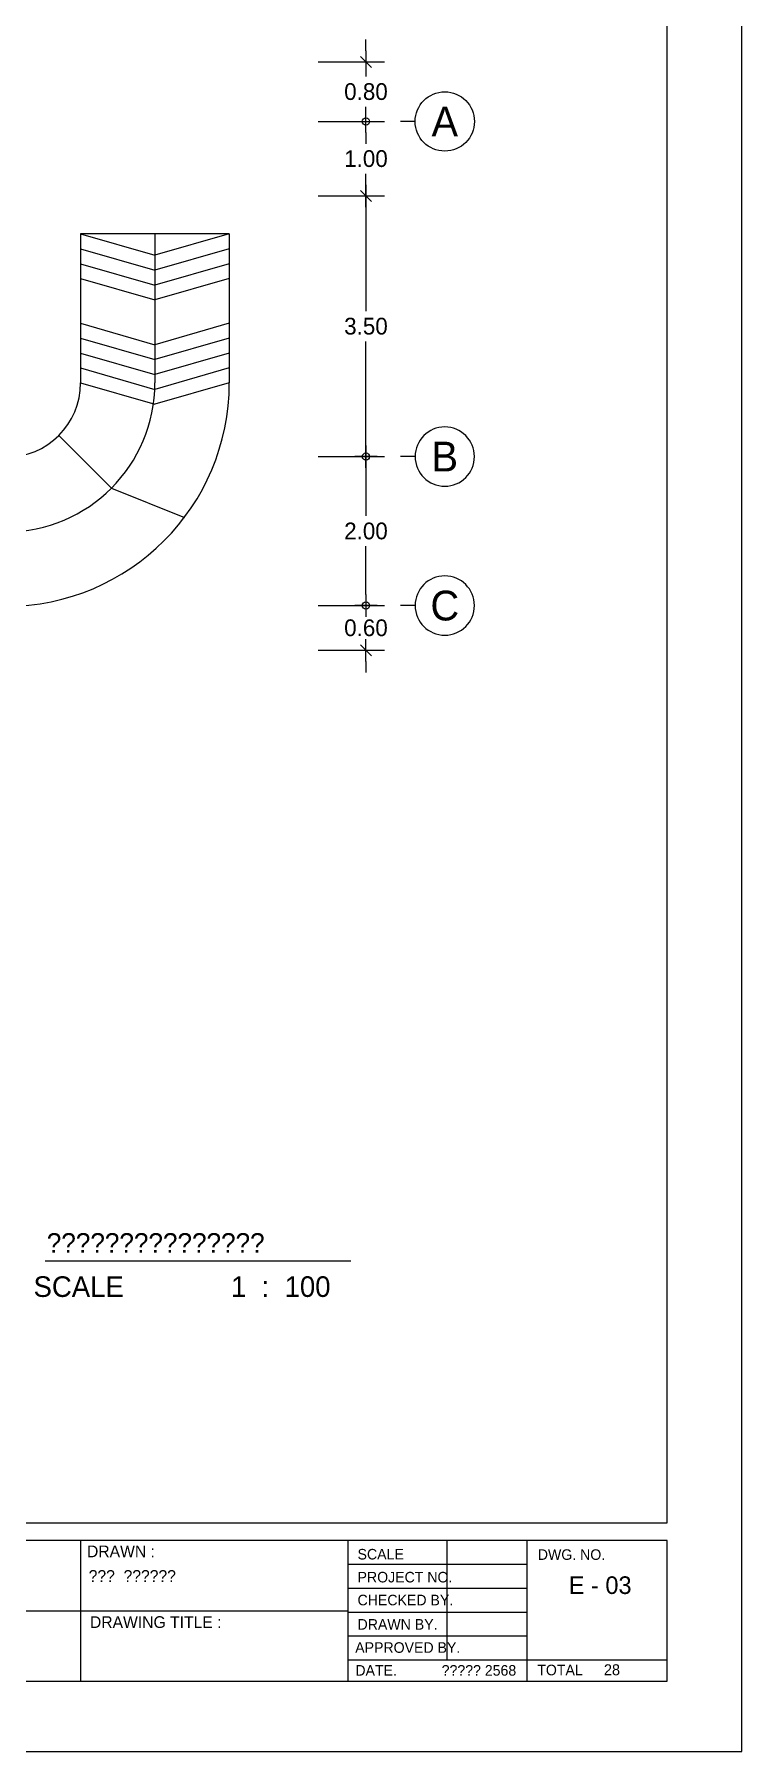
# Model space of a CAD drawing. Header units: inches. Extents: x -1366 to 1207, y -585 to 2554.
# Drawn here: x 690.33 to 699.84, y 1981.45 to 2004.51 of the extents above; entities that cross this region are included whole.
import ezdxf
from ezdxf.enums import TextEntityAlignment as Align

# ---------------------------------------------------------------- set-up
doc = ezdxf.new("R2010")
doc.units = ezdxf.units.IN
doc.header["$MEASUREMENT"] = 0
doc.header["$PDSIZE"] = 0.05
doc.layers.get('0').update_dxf_attribs({"linetype": 'CONTINUOUS'})
doc.layers.get('DEFPOINTS').update_dxf_attribs({"linetype": 'CONTINUOUS'})
doc.layers.add('Bodr A3', color=13, linetype='CONTINUOUS', plot=False)
for name, color, linetype in [('DIM', 7, 'CONTINUOUS'), ('DIMS-BUBL', 5, 'CONTINUOUS'), ('GRID-BUBL', 5, 'CONTINUOUS'), ('GRID-TEXT', 3, 'CONTINUOUS'), ('HEAD', 7, 'CONTINUOUS'), ('L', 2, 'CONTINUOUS'), ('Ramp-2', 251, 'CONTINUOUS'), ('Stair-1', 6, 'CONTINUOUS'), ('TEXT', 4, 'CONTINUOUS')]:
    doc.layers.add(name, color=color, linetype=linetype)
doc.styles.get("Standard").update_dxf_attribs({"font": 'CordiaUPC.ttf'})
doc.styles.add('style1', font='-DB 75 Narai', dxfattribs={"height": 0.125})
doc.styles.add('style10', font='THSarabun.ttf')
doc.styles.add('style2', font='THSarabun.ttf')
doc.styles.add('style5', font='THSarabun.ttf')
doc.styles.add('THAIWIN 1', font='angsana.shx')
doc.dimstyles.new('C-C100', dxfattribs={"dimtxt": 0.225, "dimasz": 0.15, "dimexe": 0.25, "dimexo": 0, "dimgap": 0.09, "dimtad": 1, "dimtih": 1, "dimtoh": 1, "dimzin": 0, "dimdsep": 46, "dimtxsty": 'style10', "dimblk1": 'B-2', "dimblk2": 'B-2', "dimsah": 1, "dimcen": 0.09, "dimdle": 0.18, "dimclrd": 1, "dimclre": 7, "dimclrt": 4, "dimadec": 0, "dimazin": 0, "dimtfac": 1, "dimtix": 1, "dimtmove": 2, "dimatfit": 3, "dimldrblk": 'B-2', "dimfxl": 1, "dimtolj": 1, "dimtzin": 0, "dimarcsym": 0})
doc.dimstyles.new('C-L100', dxfattribs={"dimtxt": 0.225, "dimasz": 0.15, "dimexe": 0.25, "dimexo": 0, "dimgap": 0.09, "dimtad": 1, "dimtih": 1, "dimtoh": 1, "dimzin": 0, "dimdsep": 46, "dimtxsty": 'style10', "dimblk1": 'B-2', "dimblk2": 'B-3', "dimsah": 1, "dimcen": 0.09, "dimdle": 0.18, "dimclrd": 1, "dimclre": 7, "dimclrt": 4, "dimadec": 0, "dimazin": 0, "dimtfac": 1, "dimtix": 1, "dimtmove": 2, "dimatfit": 3, "dimldrblk": 'B-2', "dimfxl": 1, "dimtolj": 1, "dimtzin": 0, "dimarcsym": 0})

# ---------------------------------------------------------------- blocks, each defined once
blk = doc.blocks.new('B-2')
at = {"layer": 'DIM'}
blk.add_line((-1, 0), (1, 0), dxfattribs=at)
at = {"layer": 'DIM', "color": 2}
blk.add_line((0, 1), (0, -1), dxfattribs=at)
blk.add_circle((0, 0), 0.325, dxfattribs=at)
blk = doc.blocks.new('B-3')
at = {"layer": 'DIM'}
blk.add_line((-1, 0), (1, 0), dxfattribs=at)
at = {"layer": 'DIM', "color": 7}
blk.add_line((-0.49, -0.49), (0.49, 0.49), dxfattribs=at)
blk = doc.blocks.new('*D573')
at = {"layer": 'DEFPOINTS', "color": 0, "transparency": 16777216}
for p in [(694.15, 2004.138), (694.793, 2004.138), (694.15, 2003.338)]:
    blk.add_point(p, dxfattribs=at)
at = {"layer": 'DIM', "color": 1, "lineweight": -2, "transparency": 16777216}
for p, q in [((694.793, 2004.288), (694.793, 2004.438)), ((694.793, 2004.138), (694.793, 2003.943)), ((694.793, 2003.338), (694.793, 2003.533)), ((694.793, 2003.188), (694.793, 2003.038))]:
    blk.add_line(p, q, dxfattribs=at)
at = {"layer": 'DIM', "color": 7, "lineweight": -2, "transparency": 16777216}
for p, q in [((694.15, 2004.138), (695.043, 2004.138)), ((694.15, 2003.338), (695.043, 2003.338))]:
    blk.add_line(p, q, dxfattribs=at)
at = {"layer": 'DIM', "color": 1, "lineweight": -2, "transparency": 16777216, "xscale": 0.15, "yscale": 0.15, "zscale": 0.15}
for name, p, rotation in [('B-3', (694.793, 2004.138), 270), ('B-2', (694.793, 2003.338), 90)]:
    blk.add_blockref(name, p, dxfattribs=dict(at, rotation=rotation))
at = {"layer": 'DIM', "color": 4, "transparency": 16777216, "insert": (694.793, 2003.738), "char_height": 0.225, "attachment_point": 5, "style": 'style10'}
blk.add_mtext('\\A1;0.80', dxfattribs=at)
blk = doc.blocks.new('*D574')
at = {"layer": 'DEFPOINTS', "color": 0, "transparency": 16777216}
for p in [(694.15, 2003.338), (694.15, 2002.338), (694.793, 2002.338)]:
    blk.add_point(p, dxfattribs=at)
at = {"layer": 'DIM', "color": 7, "lineweight": -2, "transparency": 16777216}
for p, q in [((694.15, 2003.338), (695.043, 2003.338)), ((694.15, 2002.338), (695.043, 2002.338))]:
    blk.add_line(p, q, dxfattribs=at)
at = {"layer": 'DIM', "color": 1, "lineweight": -2, "transparency": 16777216}
for p, q in [((694.793, 2003.188), (694.793, 2003.043)), ((694.793, 2002.488), (694.793, 2002.633))]:
    blk.add_line(p, q, dxfattribs=at)
at = {"layer": 'DIM', "color": 1, "lineweight": -2, "transparency": 16777216, "xscale": 0.15, "yscale": 0.15, "zscale": 0.15}
for name, p, rotation in [('B-2', (694.793, 2003.338), 90), ('B-3', (694.793, 2002.338), 270)]:
    blk.add_blockref(name, p, dxfattribs=dict(at, rotation=rotation))
at = {"layer": 'DIM', "color": 4, "transparency": 16777216, "insert": (694.793, 2002.838), "char_height": 0.225, "attachment_point": 5, "style": 'style10'}
blk.add_mtext('\\A1;1.00', dxfattribs=at)
blk = doc.blocks.new('*D577')
at = {"layer": 'DEFPOINTS', "color": 0, "transparency": 16777216}
for p in [(694.15, 2002.338), (694.793, 2002.338), (694.15, 1998.838)]:
    blk.add_point(p, dxfattribs=at)
at = {"layer": 'DIM', "color": 7, "lineweight": -2, "transparency": 16777216}
for p, q in [((694.15, 2002.338), (695.043, 2002.338)), ((694.15, 1998.838), (695.043, 1998.838))]:
    blk.add_line(p, q, dxfattribs=at)
at = {"layer": 'DIM', "color": 1, "lineweight": -2, "transparency": 16777216}
for p, q in [((694.793, 2002.188), (694.793, 2000.793)), ((694.793, 1998.988), (694.793, 2000.382))]:
    blk.add_line(p, q, dxfattribs=at)
at = {"layer": 'DIM', "color": 1, "lineweight": -2, "transparency": 16777216, "xscale": 0.15, "yscale": 0.15, "zscale": 0.15}
for name, p, rotation in [('B-3', (694.793, 2002.338), 90), ('B-2', (694.793, 1998.838), 270)]:
    blk.add_blockref(name, p, dxfattribs=dict(at, rotation=rotation))
at = {"layer": 'DIM', "color": 4, "transparency": 16777216, "insert": (694.793, 2000.588), "char_height": 0.225, "attachment_point": 5, "style": 'style10'}
blk.add_mtext('\\A1;3.50', dxfattribs=at)
blk = doc.blocks.new('S-BBUP')
at = {"layer": 'GRID-BUBL'}
blk.add_line((0, 0.25), (0, 0), dxfattribs=at)
blk.add_circle((0, 0.75), 0.5, dxfattribs=at)
at = {"layer": 'GRID-TEXT'}
blk.add_attdef('X', text='', height=0.5, dxfattribs=at).set_placement((0, 0.75), align=Align.MIDDLE)
blk = doc.blocks.new('*D579')
at = {"layer": 'DEFPOINTS', "color": 0, "transparency": 16777216}
for p in [(694.15, 1996.838), (694.15, 1996.238), (694.793, 1996.238)]:
    blk.add_point(p, dxfattribs=at)
at = {"layer": 'DIM', "color": 1, "lineweight": -2, "transparency": 16777216}
for p, q in [((694.793, 1996.988), (694.793, 1997.138)), ((694.793, 1996.838), (694.793, 1996.743)), ((694.793, 1996.238), (694.793, 1996.333)), ((694.793, 1996.088), (694.793, 1995.938))]:
    blk.add_line(p, q, dxfattribs=at)
at = {"layer": 'DIM', "color": 7, "lineweight": -2, "transparency": 16777216}
for p, q in [((694.15, 1996.838), (695.043, 1996.838)), ((694.15, 1996.238), (695.043, 1996.238))]:
    blk.add_line(p, q, dxfattribs=at)
at = {"layer": 'DIM', "color": 1, "lineweight": -2, "transparency": 16777216, "xscale": 0.15, "yscale": 0.15, "zscale": 0.15}
for name, p, rotation in [('B-2', (694.793, 1996.838), 270), ('B-3', (694.793, 1996.238), 90)]:
    blk.add_blockref(name, p, dxfattribs=dict(at, rotation=rotation))
at = {"layer": 'DIM', "color": 4, "transparency": 16777216, "insert": (694.793, 1996.538), "char_height": 0.225, "attachment_point": 5, "style": 'style10'}
blk.add_mtext('\\A1;0.60', dxfattribs=at)
blk = doc.blocks.new('*D580')
at = {"layer": 'DEFPOINTS', "color": 0, "transparency": 16777216}
for p in [(694.15, 1998.838), (694.15, 1996.838), (694.793, 1996.838)]:
    blk.add_point(p, dxfattribs=at)
at = {"layer": 'DIM', "color": 7, "lineweight": -2, "transparency": 16777216}
for p, q in [((694.15, 1998.838), (695.043, 1998.838)), ((694.15, 1996.838), (695.043, 1996.838))]:
    blk.add_line(p, q, dxfattribs=at)
at = {"layer": 'DIM', "color": 1, "lineweight": -2, "transparency": 16777216}
for p, q in [((694.793, 1998.688), (694.793, 1998.043)), ((694.793, 1996.988), (694.793, 1997.633))]:
    blk.add_line(p, q, dxfattribs=at)
at = {"layer": 'DIM', "color": 1, "lineweight": -2, "transparency": 16777216, "xscale": 0.15, "yscale": 0.15, "zscale": 0.15}
for p, rotation in [((694.793, 1998.838), 90), ((694.793, 1996.838), 270)]:
    blk.add_blockref('B-2', p, dxfattribs=dict(at, rotation=rotation))
at = {"layer": 'DIM', "color": 4, "transparency": 16777216, "insert": (694.793, 1997.838), "char_height": 0.225, "attachment_point": 5, "style": 'style10'}
blk.add_mtext('\\A1;2.00', dxfattribs=at)

msp = doc.modelspace()

# ---------------------------------------------------------------- linework, layer by layer
at = {"layer": 'Bodr A3'}
msp.add_lwpolyline([(657.8438, 1981.4478), (699.8438, 1981.4478), (699.8438, 2011.1478), (657.8438, 2011.1478)], close=True, dxfattribs=at)
at = {"layer": 'HEAD', "color": 150}
for p, q in [((690.9598, 1982.3929), (690.9598, 1984.2842)), ((694.5532, 1982.3929), (694.5532, 1984.2842)), ((695.8857, 1982.68), (695.8857, 1984.2842)), ((696.9607, 1982.3929), (696.9607, 1984.2842)), ((687.3663, 1983.3386), (694.5532, 1983.3386)), ((694.5532, 1982.68), (698.8438, 1982.68))]:
    msp.add_line(p, q, dxfattribs=at)
at = {"layer": 'HEAD', "color": 251}
for p, q in [((694.5532, 1983.9634), (696.9607, 1983.9634)), ((694.5532, 1983.6425), (696.9607, 1983.6425)), ((694.5532, 1983.3217), (696.9607, 1983.3217)), ((694.5532, 1983.0008), (696.9607, 1983.0008))]:
    msp.add_line(p, q, dxfattribs=at)
at = {"layer": 'HEAD', "color": 5}
msp.add_lwpolyline([(658.8438, 1984.5203), (698.8438, 1984.5203), (698.8438, 2010.1478), (658.8438, 2010.1478)], close=True, dxfattribs=at)
at = {"layer": 'HEAD', "color": 150}
msp.add_lwpolyline([(661.8339, 1982.3929), (698.8438, 1982.3929), (698.8438, 1984.2842), (661.8339, 1984.2842)], close=True, dxfattribs=at)
at = {"layer": 'L', "color": 1, "const_width": 0.0176}
msp.add_lwpolyline([(690.4803, 1988.0353), (694.5907, 1988.0353)], dxfattribs=at)
at = {"layer": 'Ramp-2'}
for p, q in [((690.9563, 2001.8281), (691.9563, 2001.5409)), ((691.9563, 2001.8281), (691.9563, 1999.8281)), ((692.9563, 2001.8281), (691.9563, 2001.5409)), ((690.9563, 2001.6281), (691.9563, 2001.3409)), ((690.9563, 2001.4281), (691.9563, 2001.1409)), ((692.9563, 2001.6281), (691.9563, 2001.3409)), ((692.9563, 2001.4281), (691.9563, 2001.1409)), ((690.9563, 2001.2281), (691.9563, 2000.9409)), ((692.9563, 2001.2281), (691.9563, 2000.9409)), ((690.9563, 2000.6281), (691.9563, 2000.3409)), ((692.9563, 2000.6281), (691.9563, 2000.3409)), ((690.9563, 2000.4281), (691.9563, 2000.1409)), ((692.9563, 2000.4281), (691.9563, 2000.1409)), ((690.9563, 2000.2281), (691.9563, 1999.9409)), ((690.9563, 2000.0281), (691.9563, 1999.7409)), ((692.9563, 2000.2281), (691.9563, 1999.9409)), ((692.9563, 2000.0281), (691.9563, 1999.7409)), ((690.9563, 1999.8281), (691.9563, 1999.5409)), ((692.9563, 1999.8281), (691.9563, 1999.5409)), ((691.3705, 1998.4139), (690.6634, 1999.121)), ((691.3705, 1998.4139), (692.3516, 1998.0219))]:
    msp.add_line(p, q, dxfattribs=at)
msp.add_arc((689.9563, 1999.8281), 2, 270, 0, dxfattribs=at)
at = {"layer": 'Stair-1'}
for p, q in [((692.9563, 2001.8281), (690.9563, 2001.8281)), ((690.9563, 2001.8281), (690.9563, 1999.8281)), ((692.9563, 2001.8281), (692.9563, 1999.8281))]:
    msp.add_line(p, q, dxfattribs=at)
for radius in [1, 3]:
    msp.add_arc((689.9563, 1999.8281), radius, 270, 0, dxfattribs=at)

# ---------------------------------------------------------------- block references
at = {"layer": 'DIMS-BUBL'}
ref = msp.add_blockref('S-BBUP', (695.2554, 2003.3379), dxfattribs=dict(at, xscale=0.7964444444444612, yscale=0.7964444444444612, zscale=0.7964444444444612, rotation=270.0000000000003))
ref.add_attrib('X', 'A', dxfattribs={"layer": 'GRID-TEXT', "color": 2, "height": 0.4, "style": 'style5'}).set_placement((695.8527, 2003.3379), align=Align.MIDDLE)
ref = msp.add_blockref('S-BBUP', (695.2554, 1998.8379), dxfattribs=dict(at, xscale=-0.796444444444461, yscale=0.796444444444461, zscale=0.796444444444461, rotation=270))
ref.add_attrib('X', 'B', dxfattribs={"layer": 'GRID-TEXT', "color": 2, "height": 0.4, "style": 'style5'}).set_placement((695.8527, 1998.8379), align=Align.MIDDLE)
ref = msp.add_blockref('S-BBUP', (695.2554, 1996.8379), dxfattribs=dict(at, xscale=-0.796444444444461, yscale=0.796444444444461, zscale=0.796444444444461, rotation=270))
ref.add_attrib('X', 'C', dxfattribs={"layer": 'GRID-TEXT', "color": 2, "height": 0.4, "style": 'style5'}).set_placement((695.8527, 1996.8379), align=Align.MIDDLE)

# ---------------------------------------------------------------- texts
at = {"color": 253, "linetype": 'Continuous', "style": 'style2'}
msp.add_text('SCALE              1  :  100                          ', height=0.276896, dxfattribs=at).set_placement((690.3242, 1987.5539))
at = {"layer": 'HEAD', "color": 2, "style": 'style1'}
for s, height, p in [('DRAWN :', 0.15761, (691.0429, 1984.0584)), ('DRAWING TITLE :', 0.157607, (691.0826, 1983.1085))]:
    msp.add_text(s, height=height, dxfattribs=at).set_placement(p)
at = {"layer": 'HEAD', "color": 7}
for s, height, style, p in [('SCALE', 0.14185, 'style1', (694.6801, 1984.0283)), ('DWG. NO.', 0.14185, 'style1', (697.1029, 1984.0231)), ('พิชิต  อินต๊ะขัติ', 0.157607, 'style2', (691.066, 1983.7276)), ('PROJECT NO.', 0.141847, 'style1', (694.6801, 1983.7202)), ('E - 03', 0.23641, 'style2', (697.52, 1983.5651)), ('CHECKED BY.', 0.141847, 'style1', (694.6801, 1983.4128)), ('DRAWN BY.', 0.14185, 'style1', (694.6801, 1983.086)), ('APPROVED BY.', 0.141847, 'style1', (694.6485, 1982.7749)), ('DATE.', 0.14185, 'style1', (694.6506, 1982.4682)), ('TOTAL', 0.14185, 'style1', (697.0959, 1982.4734))]:
    msp.add_text(s, height=height, dxfattribs=dict(at, style=style)).set_placement(p)
at = {"layer": 'HEAD', "color": 7, "style": 'style2'}
msp.add_text('ตุลาคม 2568', height=0.141847, dxfattribs=at).set_placement((696.3119, 1982.4682), align=Align.CENTER)
at = {"layer": 'HEAD', "style": 'style2'}
msp.add_text('28', height=0.14635, dxfattribs=at).set_placement((698.0998, 1982.5477), align=Align.MIDDLE)
at = {"layer": 'TEXT', "color": 7, "style": 'THAIWIN 1'}
msp.add_text('แบบแปลนไฟฟ้ากำลัง', height=0.2625, dxfattribs=at).set_placement((690.5027, 1988.1477))

# ---------------------------------------------------------------- dimensions: what is measured, and where the dimension line sits
at = {"layer": 'DIM'}
for base, p1, p2, angle, dimstyle, picture, middle in [((694.7926, 2004.1379), (694.1498, 2003.3379), (694.1498, 2004.1379), 270, 'C-L100', '*D573', (694.7926, 2003.7379)), ((694.7926, 2002.3378), (694.1498, 2003.3379), (694.1498, 2002.3378), 90, 'C-L100', '*D574', (694.7926, 2002.8378)), ((694.7926, 2002.3378), (694.1498, 1998.8379), (694.1498, 2002.3378), 270, 'C-L100', '*D577', (694.7926, 2000.5878)), ((694.7926, 1996.8379), (694.1498, 1998.8379), (694.1498, 1996.8379), 90, 'C-C100', '*D580', (694.7926, 1997.8379)), ((694.7926, 1996.2379), (694.1498, 1996.8379), (694.1498, 1996.2379), 90, 'C-L100', '*D579', (694.7926, 1996.5379))]:
    dim = msp.add_linear_dim(base=base, p1=p1, p2=p2, angle=angle, dimstyle=dimstyle, override={"dimtxsty": 'style10', "dimldrblk": 'B-2'}, dxfattribs=at)
    dim.commit()
    dim.dimension.update_dxf_attribs({"geometry": picture, "text_midpoint": middle})

doc.saveas('drawing.dxf')
